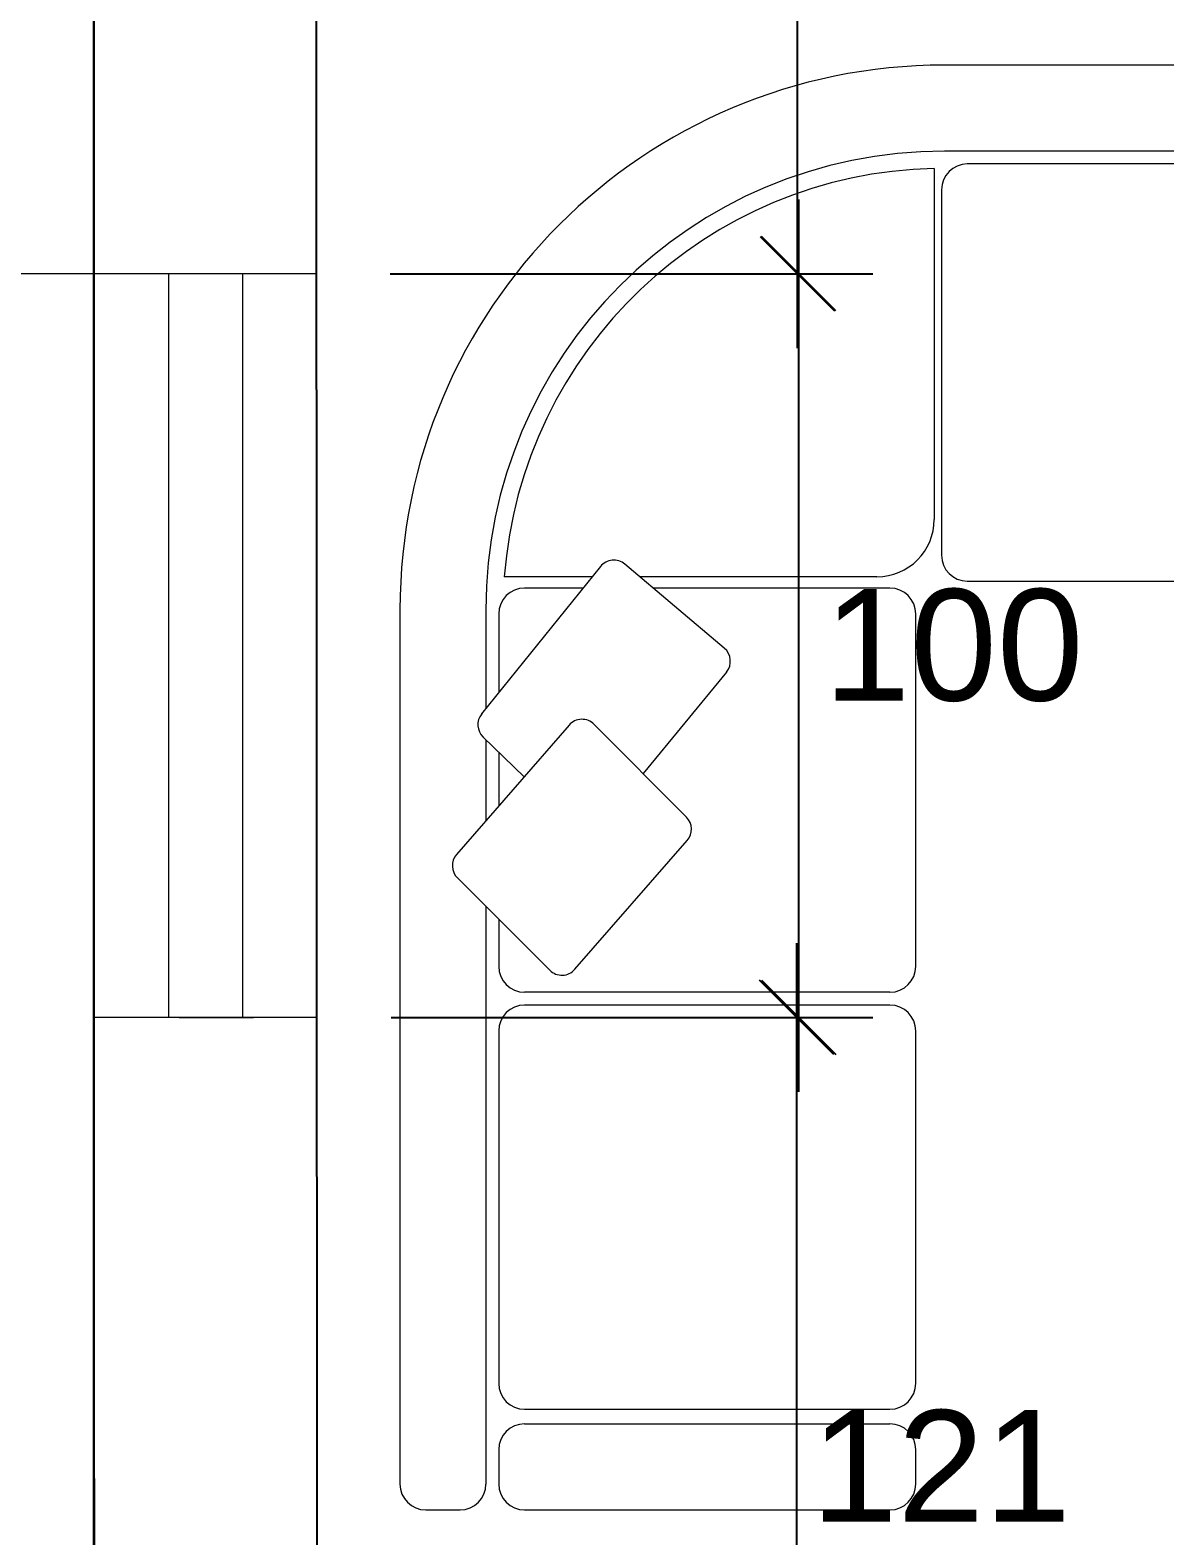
# Model space of a CAD drawing. Header units: inches. Extents: x -422522 to 22891, y -2973 to 414515.
# Drawn here: x 19289.8 to 19442.4, y 4894.4 to 5096.9 of the extents above; entities that cross this region are included whole.
import ezdxf

# ---------------------------------------------------------------- set-up
doc = ezdxf.new("R2010")
doc.units = ezdxf.units.IN
doc.header["$MEASUREMENT"] = 0
doc.layers.get('0').update_dxf_attribs({"lineweight": 25})
doc.layers.add('ARREDAMENTO', color=8, linetype='Continuous', lineweight=18)
doc.layers.add('PORTE_finestre_doors_windows', color=4, linetype='Continuous', lineweight=15)
doc.layers.add('Layer1', color=1, linetype='Continuous')
doc.styles.get("Standard").update_dxf_attribs({"font": 'Arial.ttf'})
doc.dimstyles.get("Standard").update_dxf_attribs({"dimtxt": 15, "dimasz": 10, "dimexe": 10, "dimexo": 10, "dimgap": 5, "dimtad": 2, "dimtih": 1, "dimtoh": 1, "dimdec": 0, "dimzin": 0, "dimdsep": 46, "dimtxsty": 'Standard', "dimblk": 'OBLIQUE', "dimblk1": 'OBLIQUE', "dimblk2": 'OBLIQUE', "dimcen": 0.09, "dimdle": 10, "dimadec": 0, "dimazin": 0, "dimtfac": 1, "dimtdec": 0, "dimtofl": 0, "dimtmove": 0, "dimatfit": 3, "dimldrblk": 'OBLIQUE', "dimfxl": 1, "dimtolj": 1, "dimtzin": 0, "dimarcsym": 0})

# ---------------------------------------------------------------- blocks, each defined once
blk = doc.blocks.new('_Oblique')
at = {"color": 0, "linetype": 'ByBlock', "lineweight": -2}
blk.add_line((-0.5, -0.5), (0.5, 0.5), dxfattribs=at)
blk = doc.blocks.new('*D55')
at = {"color": 0, "lineweight": -2, "transparency": 16777216}
for p, q in [((19392.95, 5267.01), (19392.95, 5054.1)), ((19338.19, 5257.01), (19402.95, 5257.01)), ((19338.19, 5064.1), (19402.95, 5064.1))]:
    blk.add_line(p, q, dxfattribs=at)
at = {"layer": 'Defpoints', "color": 0, "transparency": 16777216}
for p in [(19328.19, 5257.01), (19328.19, 5064.1), (19392.95, 5064.1)]:
    blk.add_point(p, dxfattribs=at)
at = {"color": 0, "lineweight": -2, "transparency": 16777216, "xscale": 10, "yscale": 10, "zscale": 10}
for p, rotation in [((19392.95, 5257.01), 90), ((19392.95, 5064.1), 270)]:
    blk.add_blockref('_Oblique', p, dxfattribs=dict(at, rotation=rotation))
at = {"color": 0, "transparency": 16777216, "insert": (19413.81, 5160.55), "char_height": 15, "attachment_point": 5}
blk.add_mtext('\\A1;193', dxfattribs=at)
blk = doc.blocks.new('*D56')
at = {"color": 0, "lineweight": -2, "transparency": 16777216}
for p, q in [((19393.13, 5074.1), (19393.13, 4954.1)), ((19338.19, 5064.1), (19403.13, 5064.1)), ((19338.43, 4964.1), (19403.13, 4964.1))]:
    blk.add_line(p, q, dxfattribs=at)
at = {"layer": 'Defpoints', "color": 0, "transparency": 16777216}
for p in [(19328.19, 5064.1), (19328.43, 4964.1), (19393.13, 4964.1)]:
    blk.add_point(p, dxfattribs=at)
at = {"color": 0, "lineweight": -2, "transparency": 16777216, "xscale": 10, "yscale": 10, "zscale": 10}
for p, rotation in [((19393.13, 5064.1), 90), ((19393.13, 4964.1), 270)]:
    blk.add_blockref('_Oblique', p, dxfattribs=dict(at, rotation=rotation))
at = {"color": 0, "transparency": 16777216, "insert": (19413.99, 5014.1), "char_height": 15, "attachment_point": 5}
blk.add_mtext('\\A1;100', dxfattribs=at)
blk = doc.blocks.new('*D57')
at = {"color": 0, "lineweight": -2, "transparency": 16777216}
for p, q in [((19392.86, 4974.1), (19392.86, 4833.49)), ((19338.33, 4964.1), (19402.86, 4964.1)), ((19338.33, 4843.49), (19402.86, 4843.49))]:
    blk.add_line(p, q, dxfattribs=at)
at = {"layer": 'Defpoints', "color": 0, "transparency": 16777216}
for p in [(19328.33, 4964.1), (19328.33, 4843.49), (19392.86, 4843.49)]:
    blk.add_point(p, dxfattribs=at)
at = {"color": 0, "lineweight": -2, "transparency": 16777216, "xscale": 10, "yscale": 10, "zscale": 10}
for p, rotation in [((19392.86, 4964.1), 90), ((19392.86, 4843.49), 270)]:
    blk.add_blockref('_Oblique', p, dxfattribs=dict(at, rotation=rotation))
at = {"color": 0, "transparency": 16777216, "insert": (19412.28, 4903.79), "char_height": 15, "attachment_point": 5}
blk.add_mtext('\\A1;121', dxfattribs=at)

msp = doc.modelspace()

# ---------------------------------------------------------------- linework, layer by layer
msp.add_line((19328.39, 4843.49), (19328.19, 5257.01))
for points in [[(19003.3, 5226.68), (19298.32, 5226.68), (19298.32, 4918.82)], [(19003.3, 5226.68), (19298.32, 5226.68), (19298.32, 4908.82)], [(19298.32, 4853.48), (19298.32, 5106.68)], [(19298.32, 4908.82), (19298.84, 4761.9)]]:
    msp.add_lwpolyline(points)
at = {"layer": 'ARREDAMENTO'}
for p, q in [((19534.36, 5092.16), (19412.74, 5092.16)), ((19481.72, 5080.6), (19412.74, 5080.6)), ((19463.24, 5078.87), (19415.83, 5078.87)), ((19411.37, 5078.27), (19411.37, 5031.07)), ((19412.36, 5075.4), (19412.36, 5026.25)), ((19298.32, 5064.1), (19238.33, 5064.08)), ((19366.48, 5024.74), (19350.5, 5004.91)), ((19383.14, 5013.76), (19369.77, 5025.06)), ((19365.36, 5023.36), (19353.55, 5023.36)), ((19364.14, 5021.84), (19356.27, 5021.84)), ((19403.67, 5023.36), (19371.78, 5023.36)), ((19405.42, 5021.84), (19373.58, 5021.84)), ((19415.83, 5022.78), (19463.24, 5022.78)), ((19339.51, 5018.93), (19339.51, 4901.35)), ((19351.07, 5018.93), (19351.07, 5005.62)), ((19352.81, 5018.37), (19352.81, 5007.77)), ((19408.89, 4970.96), (19408.89, 5018.37)), ((19383.43, 5010.53), (19372.22, 4996.89)), ((19362.25, 5003.4), (19347.12, 4986.01)), ((19350.7, 5001.8), (19356.23, 4996.47)), ((19378.06, 4991.03), (19365.64, 5003.51)), ((19351.07, 5001.44), (19351.07, 4990.55)), ((19352.81, 4999.77), (19352.81, 4992.54)), ((19363.05, 4970.57), (19378.16, 4987.88)), ((19347.23, 4982.86), (19359.67, 4970.45)), ((19351.07, 4979.03), (19351.07, 4901.35)), ((19352.81, 4977.3), (19352.81, 4970.96)), ((19405.42, 4967.49), (19356.27, 4967.49)), ((19405.42, 4965.76), (19356.27, 4965.76)), ((19352.81, 4962.29), (19352.81, 4914.88)), ((19408.89, 4914.88), (19408.89, 4962.29)), ((19298.32, 4913.55), (19298.52, 4853.54)), ((19356.27, 4911.41), (19405.42, 4911.41)), ((19356.27, 4909.44), (19405.42, 4909.44)), ((19352.81, 4905.98), (19352.81, 4901.35)), ((19408.89, 4901.35), (19408.89, 4905.98)), ((19342.98, 4897.88), (19347.6, 4897.88)), ((19356.27, 4897.88), (19405.42, 4897.88))]:
    msp.add_line(p, q, dxfattribs=at)
for centre, radius, start, end in [((19412.74, 5018.93), 73.23, 90, 180), ((19412.74, 5018.93), 61.67, 90, 180), ((19415.83, 5075.4), 3.47, 90, 180), ((19412.74, 5018.93), 59.36, 91.3201, 175.7206), ((19403.67, 5031.07), 7.71, 270, 0), ((19415.83, 5026.25), 3.47, 180, 270), ((19368.28, 5023.29), 2.31, 49.8027, 141.1451), ((19356.27, 5018.37), 3.47, 90, 180), ((19405.42, 5018.37), 3.47, 0, 90), ((19381.65, 5012), 2.31, 320.5877, 49.8027), ((19352.3, 5003.46), 2.31, 141.1451, 226.0734), ((19364, 5001.88), 2.31, 44.8526, 138.965), ((19376.42, 4989.4), 2.31, 318.8652, 44.8526), ((19348.87, 4984.49), 2.31, 138.965, 225.0823), ((19356.27, 4970.96), 3.47, 180, 270), ((19361.3, 4972.09), 2.31, 225.0823, 318.8652), ((19405.42, 4970.96), 3.47, 270, 0), ((19356.27, 4962.29), 3.47, 90, 180), ((19405.42, 4962.29), 3.47, 0, 90), ((19356.27, 4914.88), 3.47, 180, 270), ((19405.42, 4914.88), 3.47, 270, 0), ((19356.27, 4905.98), 3.47, 90, 180), ((19405.42, 4905.98), 3.47, 0, 90), ((19342.98, 4901.35), 3.47, 180, 270), ((19347.6, 4901.35), 3.47, 270, 0), ((19356.27, 4901.35), 3.47, 180, 270), ((19405.42, 4901.35), 3.47, 270, 0)]:
    msp.add_arc(centre, radius, start, end, dxfattribs=at)
at = {"layer": 'Layer1'}
msp.add_line((19298.32, 5014.1), (19298.32, 5064.1), dxfattribs=at)
msp.add_line((19298.32, 5014.1), (19298.32, 5064.1), dxfattribs=at)
at = {"layer": 'PORTE_finestre_doors_windows'}
for p, q in [((19328.32, 5064.1), (19298.32, 5064.1)), ((19328.32, 5064.1), (19298.32, 5064.1)), ((19308.39, 5064.1), (19308.39, 4964.1)), ((19308.39, 5064.1), (19308.39, 4964.1)), ((19314.81, 5064.1), (19309.81, 5064.1)), ((19314.81, 5064.1), (19309.81, 5064.1)), ((19318.39, 4964.1), (19318.39, 5064.1)), ((19328.43, 4964.1), (19298.32, 4964.1)), ((19328.43, 4964.1), (19298.32, 4964.1)), ((19309.81, 4964.1), (19319.81, 4964.1)), ((19309.81, 4964.1), (19319.81, 4964.1))]:
    msp.add_line(p, q, dxfattribs=at)

# ---------------------------------------------------------------- dimensions: what is measured, and where the dimension line sits
at = {"color": 2}
for base, p1, p2, picture, middle in [((19392.95, 5064.1), (19328.19, 5257.01), (19328.19, 5064.1), '*D55', (19413.81, 5160.55)), ((19393.13, 4964.1), (19328.19, 5064.1), (19328.43, 4964.1), '*D56', (19413.99, 5014.1)), ((19392.86, 4843.49), (19328.33, 4964.1), (19328.33, 4843.49), '*D57', (19412.28, 4903.79))]:
    dim = msp.add_linear_dim(base=base, p1=p1, p2=p2, angle=90, dimstyle='Standard', dxfattribs=at)
    dim.commit()
    dim.dimension.update_dxf_attribs({"geometry": picture, "text_midpoint": middle})

doc.saveas('drawing.dxf')
